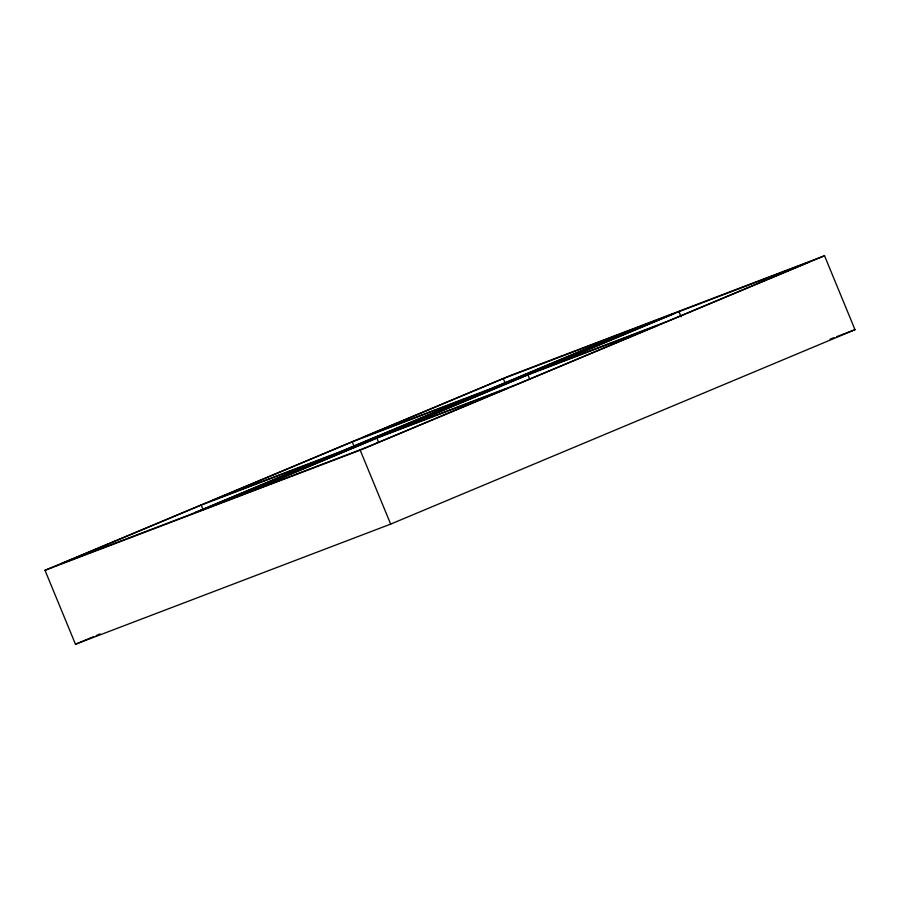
<?xml version="1.0" encoding="UTF-8"?>
<svg xmlns="http://www.w3.org/2000/svg" width="900" height="900" viewBox="0 0 900 900"><rect width="100%" height="100%" fill="white"/><g stroke="black" fill="none" stroke-linecap="round" stroke-linejoin="round"><path stroke-width="1.35" d="M45 570.308L509.332 375.896L824.524 255.757L855 329.692L390.668 524.104L75.476 644.242L45 570.308L360.191 450.169L824.524 255.757M201.218 505.091L61.358 563.648L190.53 514.418L330.39 455.861L201.218 505.091L203.333 510.233M352.26 441.855L212.4 500.411L341.584 451.17L481.444 392.614L352.26 441.855L354.375 446.985M503.303 378.608L363.454 437.164L492.626 387.934L632.486 329.366L503.303 378.608L505.429 383.738M376.897 438.131L237.037 496.688L366.221 447.457L506.081 388.89L376.897 438.131L378.484 441.979M527.94 374.884L388.08 433.451L517.264 384.21L657.124 325.654L527.94 374.884L529.526 378.743M678.994 311.647L539.134 370.204L668.306 320.963L808.166 262.406L678.994 311.647L681.109 316.777M75.476 644.242L93.634 636.637M96.233 635.558L100.114 633.926M830.048 339.21L833.985 337.702M836.617 336.701L855 329.692M360.191 450.169L390.668 524.104M637.65 327.397L195.705 512.449L231.874 498.656L673.819 313.616L637.65 327.397"/></g></svg>
